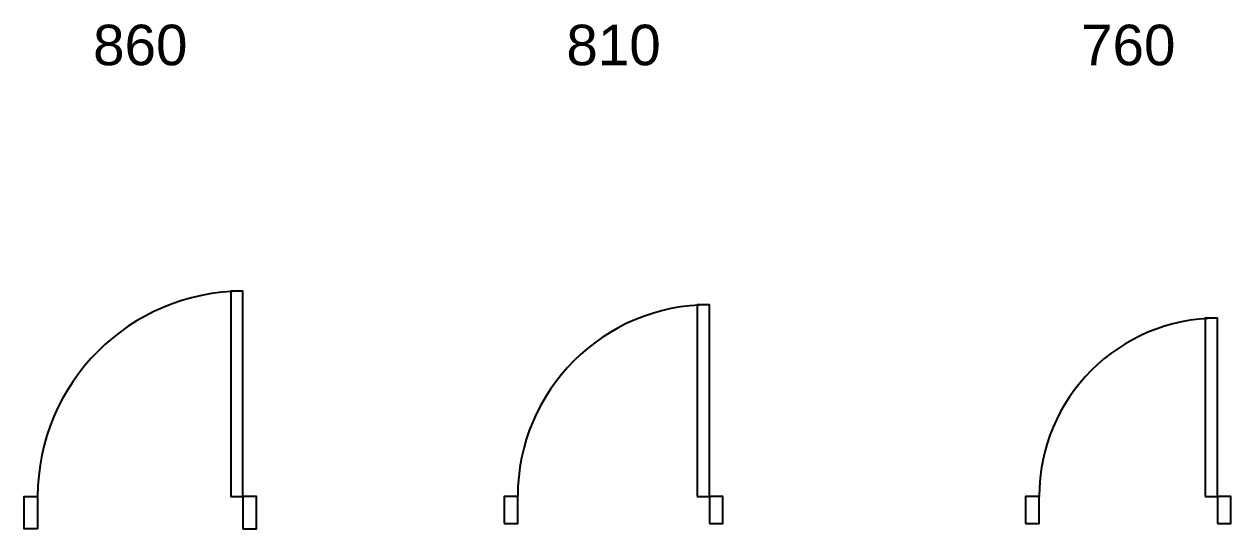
# Model space of a CAD drawing. Header units: millimetres. Extents: x 585 to 19233, y 2366 to 15159.
# Drawn here: x 7063 to 11531, y 13285 to 15154 of the extents above; entities that cross this region are included whole.
import ezdxf
from ezdxf.enums import TextEntityAlignment as Align

# ---------------------------------------------------------------- set-up
doc = ezdxf.new("R2010")
doc.units = ezdxf.units.MM
doc.layers.add('AR doors', color=4, linetype='Continuous')
doc.styles.add('Arial', font='arial.ttf')

# ---------------------------------------------------------------- blocks, each defined once
blk = doc.blocks.new('D810')
blk.add_lwpolyline([(310, 0), (355, 0), (355, 710), (310, 710)], close=True)
at = {"color": 0}
blk.add_arc((355, 0), 710, 90, 180, dxfattribs=at)
blk = doc.blocks.new('D760')
blk.add_lwpolyline([(285, 0), (330, 0), (330, 660), (285, 660)], close=True)
at = {"color": 0}
blk.add_arc((330, 0), 660, 90, 180, dxfattribs=at)
blk = doc.blocks.new('D860')
blk.add_lwpolyline([(380, 0), (380, 760), (335, 760), (335, 0), (380, 0)])
at = {"color": 0}
blk.add_arc((380, 0), 760, 90, 180, dxfattribs=at)

msp = doc.modelspace()

# ---------------------------------------------------------------- linework, layer by layer
at = {"layer": 'AR doors', "color": 3}
for points in [[(7112.8, 13285.1), (7062.8, 13285.1), (7062.8, 13405.1), (7112.8, 13405.1)], [(7872.8, 13285.1), (7922.8, 13285.1), (7922.8, 13405.1), (7872.8, 13405.1)], [(8840.2, 13305.1), (8890.2, 13305.1), (8890.2, 13405.1), (8840.2, 13405.1)], [(9600.2, 13305.1), (9650.2, 13305.1), (9650.2, 13405.1), (9600.2, 13405.1)], [(10770.9, 13305.1), (10820.9, 13305.1), (10820.9, 13405.1), (10770.9, 13405.1)], [(11480.9, 13305.1), (11530.9, 13305.1), (11530.9, 13405.1), (11480.9, 13405.1)]]:
    msp.add_lwpolyline(points, close=True, dxfattribs=at)

# ---------------------------------------------------------------- block references
at = {"layer": 'AR doors', "color": 8}
for name, p in [('D860', (7492.8, 13405.1)), ('D810', (9245.2, 13405.1)), ('D760', (11150.9, 13405.1))]:
    msp.add_blockref(name, p, dxfattribs=at)

# ---------------------------------------------------------------- texts
at = {"layer": 'Defpoints', "style": 'Arial'}
for s, p in [('860', (7492.8, 15077.2)), ('810', (9245.2, 15077.2)), ('760', (11150.9, 15077.2))]:
    msp.add_text(s, height=150, dxfattribs=at).set_placement(p, align=Align.MIDDLE)

doc.saveas('drawing.dxf')
